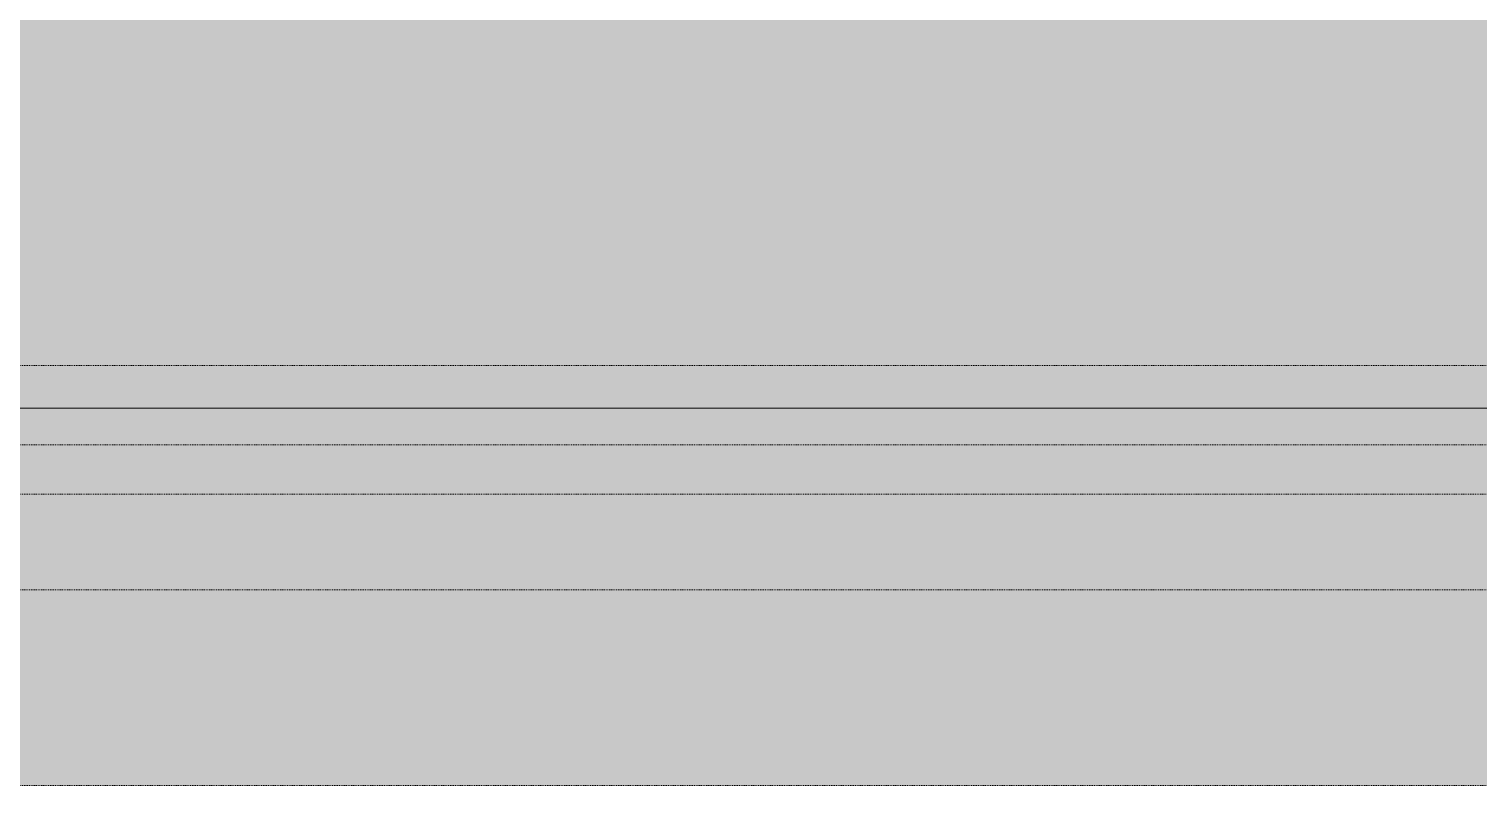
# Model space of a CAD drawing. Header units: inches. Extents: x 1750 to 8392, y -264 to 660.
# Drawn here: x 6906.5 to 7115.7, y -206.6 to -97.3 of the extents above; entities that cross this region are included whole.
import ezdxf

# ---------------------------------------------------------------- set-up
doc = ezdxf.new("R2010")
doc.units = ezdxf.units.IN
doc.header["$MEASUREMENT"] = 0
doc.linetypes.add('Aligning Line 1_8_', pattern=[0.25, 0.125, -0.125])
doc.linetypes.add('Grid Line 1_2_', pattern=[0.875, 0.5, -0.125, 0.125, -0.125])
for name, color, linetype, lineweight in [('0-4', 50, 'Continuous', 5), ('A-FLOR-LEVL-1', 51, 'Grid Line 1_2_', 9), ('C-TOPO', 7, 'Continuous', 9), ('G-ANNO-SYMB', 111, 'Aligning Line 1_8_', 9), ('G-ANNO-SYMB-1', 147, 'Aligning Line 1_8_', 9)]:
    doc.layers.add(name, color=color, linetype=linetype, lineweight=lineweight)

# ---------------------------------------------------------------- blocks, each defined once
blk = doc.blocks.new('CTR  - Topography_rvt-2-BUILDING ELEVATION - NORTH')
at = {"layer": 'C-TOPO'}
h = blk.add_hatch(dxfattribs=at)
h.set_pattern_fill('FP_53', color=256, style=0, pattern_type=2)
h.set_pattern_definition([(0, (12, 0), (24, 24), [24, -24]), (0, (12, 9), (24, 24), [24, -24]), (0, (12, 18), (24, 24), [24, -24]), (90, (15, 21), (-24, 24), [24, -24]), (90, (24, 21), (-24, 24), [24, -24]), (90, (33, 21), (-24, 24), [24, -24])])
h.paths.add_polyline_path([(-12266.32, -206.56), (-9756.5, -206.56), (-9756.5, -5.97), (-9850.93, -12.8), (-9884.03, -18), (-9993.08, -25.01), (-10043.15, -28.41), (-10085.62, -27.08), (-10085.62, -27.08), (-10090.52, -26.93), (-10093.89, -27.25), (-10098.38, -27.25), (-10127.62, -30), (-10150.81, -29.98), (-10171.39, -29.95), (-10408.3, -27.43), (-10466.25, -27.56), (-10486.95, -27.6), (-10517.54, -27.24), (-10526.34, -27.22), (-10534.89, -27.12), (-10585.35, -27.54), (-10642.59, -27.26), (-10678.15, -26.98), (-10823.04, -29.95), (-10880.28, -30), (-12280.07, -30), (-12280.07, -206.56), (-12266.59, -206.56)], flags=0)
blk = doc.blocks.new('CTR - 1st Phase - Common Walls_rvt-2-BUILDING ELEVATION - NORTH')
at = {"layer": 'A-FLOR-LEVL-1'}
blk.add_line((-12376.81, -152), (-9659.78, -152), dxfattribs=at)
at = {"layer": 'G-ANNO-SYMB-1'}
for p, q in [((-9756.5, -145.84), (-12280.04, -145.84)), ((-9756.5, -164.42), (-12280.07, -164.42))]:
    blk.add_line(p, q, dxfattribs=at)
blk = doc.blocks.new('CTR - 1st Phase -Stairs _ Elevators_rvt-2-BUILDING ELEVATION - NORTH')
at = {"layer": 'A-FLOR-LEVL-1'}
blk.add_line((-12376.81, -152), (-9659.78, -152), dxfattribs=at)
at = {"layer": 'G-ANNO-SYMB-1'}
blk.add_line((-9756.5, -206.49), (-12280.07, -206.49), dxfattribs=at)

msp = doc.modelspace()

# ---------------------------------------------------------------- linework, layer by layer
at = {"layer": 'A-FLOR-LEVL-1'}
msp.add_line((4628.8196, -152), (7344.3503, -152), dxfattribs=at)
at = {"layer": 'G-ANNO-SYMB'}
for p, q in [((7248.3819, -157.3105), (4724.8059, -157.3105)), ((7248.3819, -178.2392), (4724.8059, -178.2392))]:
    msp.add_line(p, q, dxfattribs=at)

# ---------------------------------------------------------------- block references
at = {"layer": '0-4'}
for name in ['CTR - 1st Phase - Common Walls_rvt-2-BUILDING ELEVATION - NORTH', 'CTR - 1st Phase -Stairs _ Elevators_rvt-2-BUILDING ELEVATION - NORTH', 'CTR  - Topography_rvt-2-BUILDING ELEVATION - NORTH']:
    msp.add_blockref(name, (17004.8786, 0), dxfattribs=at)

doc.saveas('drawing.dxf')
